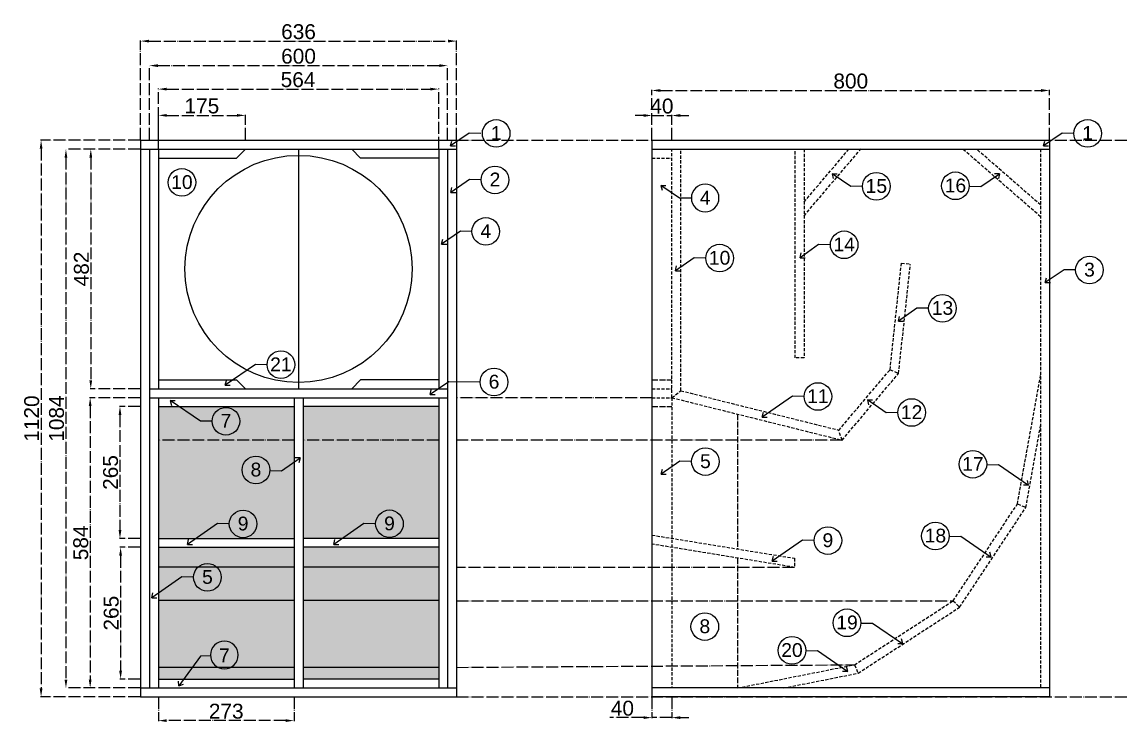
# Model space of a CAD drawing. Header units: millimetres. Extents: x -239 to 5272, y -2717 to 2793.
# Drawn here: x -239 to 1971, y -51 to 1358 of the extents above; entities that cross this region are included whole.
import ezdxf
from ezdxf.enums import TextEntityAlignment as Align

# ---------------------------------------------------------------- set-up
doc = ezdxf.new("R2010")
doc.units = ezdxf.units.MM
for name, pattern in [('ACAD_ISO02W100', [15, 12, -3]), ('ACAD_ISO04W100', [30, 24, -3, 0, -3]), ('HIDDEN', [9.525, 6.35, -3.175])]:
    doc.linetypes.add(name, pattern=pattern)
for name, color, linetype, transparency in [('Efeitos', 7, 'ACAD_ISO04W100', 0.3), ('Interior', 7, 'HIDDEN', 0.35), ('Linhas apoio', 8, 'ACAD_ISO04W100', 0.3)]:
    doc.layers.add(name, color=color, linetype=linetype, transparency=transparency)
doc.layers.add('Etiquetas', color=7, linetype='Continuous')
doc.styles.get("Standard").update_dxf_attribs({"font": 'arial.ttf'})
doc.dimstyles.new('roy-1', dxfattribs={"dimtxt": 30, "dimasz": 17, "dimexe": 1.25, "dimexo": 0.625, "dimgap": 3.5, "dimtad": 3, "dimdec": 0, "dimtxsty": 'Standard', "dimcen": 2.5, "dimadec": 0, "dimazin": 0, "dimtfac": 1, "dimtdec": 0, "dimtmove": 0, "dimatfit": 2, "dimfxl": 1, "dimarcsym": 1})

# ---------------------------------------------------------------- blocks, each defined once
blk = doc.blocks.new('*D7')
at = {"layer": 'Linhas apoio', "color": 0, "linetype": 'ACAD_ISO04W100', "lineweight": -2, "transparency": 16777216}
for p, q in [((-0.6, 1120), (-201.2, 1120)), ((-200, 1103), (-200, 17)), ((-0.6, 0), (-201.2, 0))]:
    blk.add_line(p, q, dxfattribs=at)
at = {"layer": 'Linhas apoio', "color": 0, "transparency": 16777216}
for points in [[(-202.8, 1103), (-197.2, 1103), (-200, 1120)], [(-202.8, 17), (-197.2, 17), (-200, 0)]]:
    blk.add_solid(points, dxfattribs=at)
at = {"layer": 'Linhas apoio', "color": 0, "transparency": 16777216, "insert": (-218.8, 560), "char_height": 30, "attachment_point": 5, "rotation": 90}
blk.add_mtext('1120', dxfattribs=at)
blk = doc.blocks.new('*D8')
at = {"layer": 'Linhas apoio', "color": 0, "linetype": 'ACAD_ISO04W100', "lineweight": -2, "transparency": 16777216}
for p, q in [((-0.6, 1102), (-151.2, 1102)), ((-150, 1085), (-150, 35)), ((-0.6, 18), (-151.2, 18))]:
    blk.add_line(p, q, dxfattribs=at)
at = {"layer": 'Linhas apoio', "color": 0, "transparency": 16777216}
for points in [[(-152.8, 1085), (-147.2, 1085), (-150, 1102)], [(-152.8, 35), (-147.2, 35), (-150, 18)]]:
    blk.add_solid(points, dxfattribs=at)
at = {"layer": 'Linhas apoio', "color": 0, "transparency": 16777216, "insert": (-168.8, 560), "char_height": 30, "attachment_point": 5, "rotation": 90}
blk.add_mtext('1084', dxfattribs=at)
blk = doc.blocks.new('*D22')
at = {"layer": 'Linhas apoio', "color": 0, "linetype": 'ACAD_ISO04W100', "lineweight": -2, "transparency": 16777216}
for p, q in [((0, 1120.6), (0, 1320.6)), ((17, 1319.4), (619, 1319.4)), ((636, 1120.6), (636, 1320.6))]:
    blk.add_line(p, q, dxfattribs=at)
at = {"layer": 'Linhas apoio', "color": 0, "transparency": 16777216}
for points in [[(17, 1322.2), (17, 1316.6), (0, 1319.4)], [(619, 1322.2), (619, 1316.6), (636, 1319.4)]]:
    blk.add_solid(points, dxfattribs=at)
at = {"layer": 'Linhas apoio', "color": 0, "transparency": 16777216, "insert": (318, 1338.2), "char_height": 30, "attachment_point": 5}
blk.add_mtext('636', dxfattribs=at)
blk = doc.blocks.new('*D9')
at = {"layer": 'Linhas apoio', "color": 0, "linetype": 'ACAD_ISO04W100', "lineweight": -2, "transparency": 16777216}
for p, q in [((18, 1120.6), (18, 1271.3)), ((35, 1270.1), (601, 1270.1)), ((618, 1120.6), (618, 1271.3))]:
    blk.add_line(p, q, dxfattribs=at)
at = {"layer": 'Linhas apoio', "color": 0, "transparency": 16777216}
for points in [[(35, 1272.9), (35, 1267.2), (18, 1270.1)], [(601, 1272.9), (601, 1267.2), (618, 1270.1)]]:
    blk.add_solid(points, dxfattribs=at)
at = {"layer": 'Linhas apoio', "color": 0, "transparency": 16777216, "insert": (318, 1288.9), "char_height": 30, "attachment_point": 5}
blk.add_mtext('600', dxfattribs=at)
blk = doc.blocks.new('*D10')
at = {"layer": 'Linhas apoio', "color": 0, "linetype": 'ACAD_ISO04W100', "lineweight": -2, "transparency": 16777216}
for p, q in [((36, 1120.6), (36, 1171.2)), ((211, 1120.6), (211, 1171.2)), ((53, 1170), (194, 1170))]:
    blk.add_line(p, q, dxfattribs=at)
at = {"layer": 'Linhas apoio', "color": 0, "transparency": 16777216}
for points in [[(53, 1172.8), (53, 1167.2), (36, 1170)], [(194, 1172.8), (194, 1167.2), (211, 1170)]]:
    blk.add_solid(points, dxfattribs=at)
at = {"layer": 'Linhas apoio', "color": 0, "transparency": 16777216, "insert": (123.5, 1188.8), "char_height": 30, "attachment_point": 5}
blk.add_mtext('175', dxfattribs=at)
blk = doc.blocks.new('*D11')
at = {"layer": 'Linhas apoio', "color": 0, "linetype": 'ACAD_ISO04W100', "lineweight": -2, "transparency": 16777216}
for p, q in [((-0.6, 301), (-41.3, 301)), ((-40, 284), (-40, 53)), ((-0.6, 36), (-41.3, 36))]:
    blk.add_line(p, q, dxfattribs=at)
at = {"layer": 'Linhas apoio', "color": 0, "transparency": 16777216}
for points in [[(-42.9, 284), (-37.2, 284), (-40, 301)], [(-42.9, 53), (-37.2, 53), (-40, 36)]]:
    blk.add_solid(points, dxfattribs=at)
at = {"layer": 'Linhas apoio', "color": 0, "transparency": 16777216, "insert": (-58.8, 168.5), "char_height": 30, "attachment_point": 5, "rotation": 90}
blk.add_mtext('265', dxfattribs=at)
blk = doc.blocks.new('*D23')
at = {"layer": 'Linhas apoio', "color": 0, "linetype": 'ACAD_ISO04W100', "lineweight": -2, "transparency": 16777216}
for p, q in [((1029.2, 1120.6), (1029.2, 1221.3)), ((1046.2, 1220.1), (1812.2, 1220.1)), ((1829.2, 1120.6), (1829.2, 1221.3))]:
    blk.add_line(p, q, dxfattribs=at)
at = {"layer": 'Linhas apoio', "color": 0, "transparency": 16777216}
for points in [[(1046.2, 1222.9), (1046.2, 1217.2), (1029.2, 1220.1)], [(1812.2, 1222.9), (1812.2, 1217.2), (1829.2, 1220.1)]]:
    blk.add_solid(points, dxfattribs=at)
at = {"layer": 'Linhas apoio', "color": 0, "transparency": 16777216, "insert": (1429.2, 1238.9), "char_height": 30, "attachment_point": 5}
blk.add_mtext('800', dxfattribs=at)
blk = doc.blocks.new('*D26')
at = {"layer": 'Linhas apoio', "color": 0, "linetype": 'ACAD_ISO04W100', "lineweight": -2, "transparency": 16777216}
for p, q in [((-0.6, 584), (-42.5, 584)), ((-41.3, 567), (-41.3, 336)), ((-0.6, 319), (-42.5, 319))]:
    blk.add_line(p, q, dxfattribs=at)
at = {"layer": 'Linhas apoio', "color": 0, "transparency": 16777216}
for points in [[(-44.1, 567), (-38.4, 567), (-41.3, 584)], [(-44.1, 336), (-38.4, 336), (-41.3, 319)]]:
    blk.add_solid(points, dxfattribs=at)
at = {"layer": 'Linhas apoio', "color": 0, "transparency": 16777216, "insert": (-60.1, 451.5), "char_height": 30, "attachment_point": 5, "rotation": 90}
blk.add_mtext('265', dxfattribs=at)
blk = doc.blocks.new('PLACA Nº')
blk.add_circle((0, 0), 27.8)
blk.add_attdef('XX', (-0.5, -13.2), '', height=27.8)
blk = doc.blocks.new('*D24')
at = {"layer": 'Linhas apoio', "color": 0, "linetype": 'ACAD_ISO04W100', "lineweight": -2, "transparency": 16777216}
for p, q in [((1029.2, -0.6), (1029.2, -42.9)), ((1069.2, -0.6), (1069.2, -42.9)), ((1012.2, -41.7), (944.1, -41.7)), ((1069.2, -41.7), (1029.2, -41.7)), ((1086.2, -41.7), (1103.2, -41.7))]:
    blk.add_line(p, q, dxfattribs=at)
at = {"layer": 'Linhas apoio', "color": 0, "transparency": 16777216}
for points in [[(1012.2, -38.9), (1012.2, -44.5), (1029.2, -41.7)], [(1086.2, -38.9), (1086.2, -44.5), (1069.2, -41.7)]]:
    blk.add_solid(points, dxfattribs=at)
at = {"layer": 'Linhas apoio', "color": 0, "transparency": 16777216, "insert": (969.7, -22.9), "char_height": 30, "attachment_point": 5}
blk.add_mtext('40', dxfattribs=at)
blk = doc.blocks.new('*D17')
at = {"layer": 'Linhas apoio', "color": 0, "linetype": 'ACAD_ISO04W100', "lineweight": -2, "transparency": 16777216}
for p, q in [((-0.6, 1102), (-101.2, 1102)), ((-100, 1085), (-100, 637)), ((-0.6, 620), (-101.2, 620))]:
    blk.add_line(p, q, dxfattribs=at)
at = {"layer": 'Linhas apoio', "color": 0, "transparency": 16777216}
for points in [[(-102.8, 1085), (-97.2, 1085), (-100, 1102)], [(-102.8, 637), (-97.2, 637), (-100, 620)]]:
    blk.add_solid(points, dxfattribs=at)
at = {"layer": 'Linhas apoio', "color": 0, "transparency": 16777216, "insert": (-118.8, 861), "char_height": 30, "attachment_point": 5, "rotation": 90}
blk.add_mtext('482', dxfattribs=at)
blk = doc.blocks.new('*D18')
at = {"layer": 'Linhas apoio', "color": 0, "linetype": 'ACAD_ISO04W100', "lineweight": -2, "transparency": 16777216}
for p, q in [((-0.6, 602), (-102.5, 602)), ((-101.2, 585), (-101.2, 35)), ((-0.6, 18), (-102.5, 18))]:
    blk.add_line(p, q, dxfattribs=at)
at = {"layer": 'Linhas apoio', "color": 0, "transparency": 16777216}
for points in [[(-104.1, 585), (-98.4, 585), (-101.2, 602)], [(-104.1, 35), (-98.4, 35), (-101.2, 18)]]:
    blk.add_solid(points, dxfattribs=at)
at = {"layer": 'Linhas apoio', "color": 0, "transparency": 16777216, "insert": (-120.1, 310), "char_height": 30, "attachment_point": 5, "rotation": 90}
blk.add_mtext('584', dxfattribs=at)
blk = doc.blocks.new('*D6')
at = {"layer": 'Linhas apoio', "color": 0, "linetype": 'ACAD_ISO04W100', "lineweight": -2, "transparency": 16777216}
for p, q in [((36, -0.6), (36, -48.9)), ((309, -0.6), (309, -48.9)), ((292, -47.7), (53, -47.7))]:
    blk.add_line(p, q, dxfattribs=at)
at = {"layer": 'Linhas apoio', "color": 0, "transparency": 16777216}
for points in [[(53, -44.9), (53, -50.5), (36, -47.7)], [(292, -44.9), (292, -50.5), (309, -47.7)]]:
    blk.add_solid(points, dxfattribs=at)
at = {"layer": 'Linhas apoio', "color": 0, "transparency": 16777216, "insert": (172.5, -28.9), "char_height": 30, "attachment_point": 5}
blk.add_mtext('273', dxfattribs=at)
blk = doc.blocks.new('*D118')
at = {"layer": 'Linhas apoio', "color": 0, "linetype": 'ACAD_ISO04W100', "lineweight": -2, "transparency": 16777216}
for p, q in [((1012.2, 1169.7), (995.2, 1169.7)), ((1029.2, 1120.6), (1029.2, 1171)), ((1029.2, 1169.7), (1069.2, 1169.7)), ((1069.2, 1120.6), (1069.2, 1171)), ((1086.2, 1169.7), (1103.2, 1169.7))]:
    blk.add_line(p, q, dxfattribs=at)
at = {"layer": 'Linhas apoio', "color": 0, "transparency": 16777216}
for points in [[(1012.2, 1172.6), (1012.2, 1166.9), (1029.2, 1169.7)], [(1086.2, 1172.6), (1086.2, 1166.9), (1069.2, 1169.7)]]:
    blk.add_solid(points, dxfattribs=at)
at = {"layer": 'Linhas apoio', "color": 0, "transparency": 16777216, "insert": (1049.2, 1188.5), "char_height": 30, "attachment_point": 5}
blk.add_mtext('40', dxfattribs=at)
blk = doc.blocks.new('*D137')
at = {"layer": 'Linhas apoio', "color": 0, "linetype": 'ACAD_ISO04W100', "lineweight": -2, "transparency": 16777216}
for p, q in [((36, 1102.6), (36, 1224.1)), ((53, 1222.8), (583, 1222.8)), ((600, 1102.6), (600, 1224.1))]:
    blk.add_line(p, q, dxfattribs=at)
at = {"layer": 'Linhas apoio', "color": 0, "transparency": 16777216}
for points in [[(53, 1225.7), (53, 1220), (36, 1222.8)], [(583, 1225.7), (583, 1220), (600, 1222.8)]]:
    blk.add_solid(points, dxfattribs=at)
at = {"layer": 'Linhas apoio', "color": 0, "transparency": 16777216, "insert": (317, 1241.7), "char_height": 30, "attachment_point": 5}
blk.add_mtext('564', dxfattribs=at)

msp = doc.modelspace()

# ---------------------------------------------------------------- hatches: boundary and pattern name
at = {"layer": 'Efeitos', "transparency": 33554554}
h = msp.add_hatch(color=256, dxfattribs=at)
h.dxf.hatch_style = 1
h.set_gradient(color1=(255, 255, 255), color2=(0, 0, 0), rotation=270)
h.paths.add_polyline_path([(36, 584), (36, 516.6), (309, 516.6), (309, 584)])
h = msp.add_hatch(color=256, dxfattribs=at)
h.dxf.hatch_style = 1
h.set_gradient(color1=(255, 255, 255), color2=(0, 0, 0), rotation=270)
h.paths.add_polyline_path([(327, 584), (327, 516.6), (600, 516.6), (600, 584)])
h = msp.add_hatch(color=256, dxfattribs=at)
h.dxf.hatch_style = 1
h.set_gradient(color2=(0, 0, 0), rotation=90)
h.paths.add_polyline_path([(36, 516.6), (309, 516.6), (309, 319), (36, 319)])
h = msp.add_hatch(color=256, dxfattribs=at)
h.dxf.hatch_style = 1
h.set_gradient(color2=(0, 0, 0), rotation=90)
h.paths.add_polyline_path([(327, 516.6), (600, 516.6), (600, 319), (327, 319)])
h = msp.add_hatch(color=256, dxfattribs=at)
h.dxf.hatch_style = 1
h.set_gradient(color1=(199, 200, 202), color2=(0, 0, 0), rotation=270, one_color=1)
h.paths.add_polyline_path([(36, 261.2), (309, 261.2), (309, 301), (36, 301)])
h = msp.add_hatch(color=256, dxfattribs=at)
h.dxf.hatch_style = 1
h.set_gradient(color1=(199, 200, 202), color2=(0, 0, 0), rotation=270, one_color=1)
h.paths.add_polyline_path([(327, 261.2), (600, 261.2), (600, 301), (327, 301)])
h = msp.add_hatch(color=256, dxfattribs=at)
h.dxf.hatch_style = 1
h.set_gradient(color2=(0, 0, 0), rotation=90)
h.paths.add_polyline_path([(36, 261.2), (309, 261.2), (309, 159.5), (36, 159.5)])
h = msp.add_hatch(color=256, dxfattribs=at)
h.dxf.hatch_style = 1
h.set_gradient(color2=(0, 0, 0), rotation=90)
h.paths.add_polyline_path([(327, 261.2), (600, 261.2), (600, 159.5), (327, 159.5)])
h = msp.add_hatch(color=256, dxfattribs=at)
h.dxf.hatch_style = 1
h.set_gradient(rotation=270)
h.paths.add_polyline_path([(36, 159.9), (309, 159.9), (309, 36), (36, 36)])
h = msp.add_hatch(color=256, dxfattribs=at)
h.dxf.hatch_style = 1
h.set_gradient(rotation=270)
h.paths.add_polyline_path([(327, 159.9), (600, 159.9), (600, 36), (327, 36)])

# ---------------------------------------------------------------- linework, layer by layer
for p, q in [((0, 1120), (636, 1120)), ((0, 1120), (0, 0)), ((636, 1120), (636, 0)), ((1029.2, 1120), (1029.2, 0)), ((1029.2, 1120), (1829.2, 1120)), ((1829.2, 1120), (1829.2, 0)), ((0, 1102), (636, 1102)), ((18, 1102), (18, 18)), ((36, 1102), (36, 620)), ((36, 1084), (193, 1084)), ((193, 1084), (211, 1102)), ((318, 1102), (318, 620)), ((443, 1084), (425, 1102)), ((600, 1084), (443, 1084)), ((600, 1102), (600, 620)), ((618, 1102), (618, 18)), ((1029.2, 1102), (1829.2, 1102)), ((18, 620), (618, 620)), ((36, 638), (193, 638)), ((193, 638), (211, 620)), ((443, 638), (425, 620)), ((600, 638), (443, 638)), ((18, 602), (618, 602)), ((36, 602), (36, 18)), ((309, 602), (309, 18)), ((327, 602), (327, 18)), ((600, 602), (600, 18)), ((1069.2, 602), (1069.2, 602)), ((36, 584), (309, 584)), ((600, 584), (327, 584)), ((36, 319), (309, 319)), ((600, 319), (327, 319)), ((36, 301), (309, 301)), ((600, 301), (327, 301)), ((36, 36), (309, 36)), ((600, 36), (327, 36)), ((0, 18), (636, 18)), ((0, 0), (636, 0)), ((1829.2, 18), (1029.2, 18)), ((1829.2, 0), (1029.2, 0)), ((1201.2, 18), (1201.2, 18))]:
    msp.add_line(p, q)
msp.add_circle((318, 861), 228.5)
at = {"layer": 'Etiquetas'}
for p, q in [((661.5, 1134.3), (623.8, 1108.4)), ((685, 1133.7), (661.5, 1134.3)), ((1854.7, 1134.3), (1817.1, 1108.4)), ((1878.2, 1133.7), (1854.7, 1134.3)), ((623.8, 1108.4), (626.2, 1118.2)), ((623.8, 1108.4), (634, 1108.4)), ((1817.1, 1108.4), (1819.4, 1118.2)), ((1817.1, 1108.4), (1827.2, 1108.4)), ((662.1, 1040.8), (624.4, 1014.9)), ((685.5, 1040.2), (662.1, 1040.8)), ((1429.4, 1026.7), (1391.8, 1052.6)), ((1391.8, 1052.6), (1401.9, 1052.6)), ((1391.8, 1052.6), (1394.1, 1042.8)), ((1691, 1026.7), (1728.6, 1052.6)), ((1728.6, 1052.6), (1718.5, 1052.6)), ((1728.6, 1052.6), (1726.3, 1042.8)), ((624.4, 1014.9), (626.8, 1024.7)), ((1084.9, 1003.1), (1047.3, 1029.1)), ((1047.3, 1029.1), (1057.4, 1029.1)), ((1047.3, 1029.1), (1049.7, 1019.2)), ((1452.9, 1027.3), (1429.4, 1026.7)), ((1667.5, 1027.3), (1691, 1026.7)), ((624.4, 1014.9), (634.6, 1014.9)), ((1108.4, 1003.7), (1084.9, 1003.1)), ((643.6, 937.1), (606, 911.1)), ((667.1, 936.5), (643.6, 937.1)), ((606, 911.1), (608.3, 921)), ((606, 911.1), (616.1, 911.1)), ((1364.6, 910), (1327.3, 883.6)), ((1388.1, 909.6), (1364.6, 910)), ((1327.3, 883.6), (1329.5, 893.4)), ((1114.1, 883.4), (1076.4, 857.4)), ((1076.4, 857.4), (1078.8, 867.3)), ((1137.6, 882.8), (1114.1, 883.4)), ((1327.3, 883.6), (1337.4, 883.7)), ((1076.4, 857.4), (1086.6, 857.4)), ((1858.3, 859.5), (1820.7, 833.6)), ((1820.7, 833.6), (1823, 843.4)), ((1881.8, 858.9), (1858.3, 859.5)), ((1820.7, 833.6), (1830.8, 833.6)), ((1562.4, 782.1), (1525.1, 755.7)), ((1585.9, 781.8), (1562.4, 782.1)), ((1525.1, 755.7), (1527.3, 765.6)), ((1525.1, 755.7), (1535.2, 755.9)), ((231.3, 669), (170.5, 627)), ((254.8, 668.4), (231.3, 669)), ((170.5, 627), (172.8, 636.8)), ((170.5, 627), (180.6, 627)), ((620.4, 634.1), (582.8, 608.1)), ((683.7, 633.5), (620.4, 634.1)), ((582.8, 608.1), (585.1, 618)), ((582.8, 608.1), (592.9, 608.1)), ((1311.8, 605), (1251, 563.1)), ((1335.3, 604.4), (1311.8, 605)), ((1500.4, 571.6), (1462.8, 597.6)), ((1462.8, 597.6), (1472.9, 597.6)), ((1462.8, 597.6), (1465.2, 587.7)), ((120.7, 554.5), (59.9, 596.4)), ((59.9, 596.4), (70, 596.4)), ((59.9, 596.4), (62.2, 586.6)), ((144.2, 555.1), (120.7, 554.5)), ((1251, 563.1), (1253.3, 572.9)), ((1251, 563.1), (1261.1, 563.1)), ((1523.9, 572.2), (1500.4, 571.6)), ((283.5, 455), (321.1, 481)), ((321.1, 481), (311, 481)), ((321.1, 481), (318.8, 471.1)), ((1085.5, 474.1), (1047.9, 448.1)), ((1109, 473.5), (1085.5, 474.1)), ((1702.7, 467.1), (1726.2, 467.7)), ((1726.2, 467.7), (1787, 425.7)), ((260, 455.6), (283.5, 455)), ((1047.9, 448.1), (1050.2, 458)), ((1047.9, 448.1), (1058, 448.1)), ((1787, 425.7), (1776.9, 425.7)), ((1787, 425.7), (1784.6, 435.5)), ((155.2, 348.7), (94.4, 306.7)), ((178.7, 348.1), (155.2, 348.7)), ((449.7, 348.9), (388.9, 306.9)), ((473.2, 348.3), (449.7, 348.9)), ((94.4, 306.7), (96.7, 316.5)), ((388.9, 306.9), (391.3, 316.8)), ((1331.9, 315.2), (1271.1, 273.2)), ((1355.4, 314.6), (1331.9, 315.2)), ((1627.2, 322.8), (1650.7, 323.4)), ((1650.7, 323.4), (1711.6, 281.4)), ((94.4, 306.7), (104.5, 306.7)), ((388.9, 306.9), (399, 306.9)), ((1711.6, 281.4), (1709.2, 291.3)), ((1271.1, 273.2), (1273.4, 283.1)), ((1271.1, 273.2), (1281.2, 273.2)), ((1711.6, 281.4), (1701.4, 281.4)), ((83.4, 241.3), (22.6, 199.3)), ((106.9, 240.7), (83.4, 241.3)), ((22.6, 199.3), (24.9, 209.1)), ((22.6, 199.3), (32.7, 199.3)), ((1449.5, 148.1), (1473, 148.7)), ((1473, 148.7), (1533.8, 106.7)), ((1533.8, 106.7), (1531.5, 116.6)), ((1338.6, 92.6), (1362.1, 93.2)), ((1362.1, 93.2), (1423, 51.2)), ((1533.8, 106.7), (1523.7, 106.7)), ((120.5, 81.9), (77.3, 22)), ((141.1, 82.9), (120.5, 81.9)), ((1423, 51.2), (1412.8, 51.2)), ((1423, 51.2), (1420.6, 61)), ((77.3, 22), (76.2, 32)), ((77.3, 22), (86.8, 25.4))]:
    msp.add_line(p, q, dxfattribs=at)
at = {"layer": 'Interior'}
for p, q in [((1029.2, 1084), (1069.2, 1084)), ((1069.2, 602), (1069.2, 1102)), ((1317.2, 682), (1317.2, 1102)), ((1335.2, 968), (1449.9, 1102.8)), ((1335.2, 1102), (1335.2, 682)), ((1335.2, 995.8), (1425.5, 1102)), ((1811.2, 966), (1655, 1102)), ((1811.2, 989.9), (1682.4, 1102)), ((1811.2, 1102), (1811.2, 18)), ((1508.2, 658.3), (1531.2, 872.7)), ((1525.5, 650.9), (1549.1, 870.8)), ((1531.2, 872.7), (1549.1, 870.8)), ((1335.2, 682), (1317.2, 682)), ((1404.9, 536.3), (1508.2, 658.3)), ((1411.7, 516.6), (1525.5, 650.9)), ((1508.2, 658.3), (1525.5, 650.9)), ((1764.4, 388.1), (1811.2, 646.9)), ((1029.2, 620), (1069.2, 620)), ((1029.2, 602), (1069.2, 602)), ((1069.2, 602), (1411.7, 516.6)), ((1069.2, 602), (1069.2, 18)), ((1411.7, 516.6), (1404.6, 536.9)), ((1781.5, 381.2), (1811.2, 545.7)), ((1635.4, 193.5), (1764.6, 388.3)), ((1648.3, 180.5), (1781.5, 381.2)), ((1764.6, 388.3), (1781.5, 381.2)), ((1029.2, 325.6), (1316, 279)), ((1316, 260.7), (1029.2, 307.4)), ((1316, 279), (1316, 260.7)), ((1437, 64.7), (1635.4, 193.5)), ((1443.9, 47.7), (1648.3, 180.5)), ((1635.4, 193.5), (1648.3, 180.5)), ((1201.2, 18), (1437, 64.7)), ((1293.9, 18), (1443.9, 47.7)), ((1437, 64.7), (1443.9, 47.7))]:
    msp.add_line(p, q, dxfattribs=at)
at = {"layer": 'Interior', "linetype": 'HIDDEN'}
for p, q in [((1087.2, 616.1), (1087.2, 1102)), ((1069.2, 602), (1087.2, 616.1)), ((1087.2, 616.1), (1404.6, 536.9))]:
    msp.add_line(p, q, dxfattribs=at)
at = {"layer": 'Interior', "linetype": 'ACAD_ISO02W100'}
for p, q in [((1029.2, 638), (1069.2, 638)), ((1029.2, 584), (1069.2, 584)), ((1201.2, 569.1), (1201.2, 297.6)), ((1201.2, 279.4), (1201.2, 18))]:
    msp.add_line(p, q, dxfattribs=at)
at = {"layer": 'Linhas apoio'}
for p, q in [((636, 1120), (2222.5, 1120)), ((1029.2, 602), (636, 602)), ((309, 516.6), (36, 516.6)), ((600, 516.6), (327, 516.6)), ((1411.7, 516.6), (636, 516.6)), ((1316, 260.7), (636, 260.7)), ((636, 193.5), (1635.4, 193.5)), ((636, 59.5), (1437, 64.7)), ((636, 0), (2222.5, 0))]:
    msp.add_line(p, q, dxfattribs=at)
at = {"layer": 'Linhas apoio', "linetype": 'Continuous'}
for p, q in [((309, 261.2), (36, 261.2)), ((600, 261.2), (327, 261.2)), ((309, 59.5), (36, 59.5)), ((600, 59.5), (327, 59.5))]:
    msp.add_line(p, q, dxfattribs=at)
at = {"layer": 'Linhas apoio', "linetype": 'Continuous', "transparency": 33554610}
for p, q in [((309, 193.7), (36, 193.7)), ((600, 193.7), (327, 193.7))]:
    msp.add_line(p, q, dxfattribs=at)

# ---------------------------------------------------------------- block references
at = {"layer": 'Etiquetas'}
ref = msp.add_blockref('PLACA Nº', (715.7, 1133.7), dxfattribs=at)
ref.add_attrib('XX', '1', dxfattribs={"layer": '0', "height": 27.8}).set_placement((715.7, 1120.5), align=Align.CENTER)
ref = msp.add_blockref('PLACA Nº', (1905.9, 1133.7), dxfattribs=at)
ref.add_attrib('XX', '1', dxfattribs={"layer": '0', "height": 27.8}).set_placement((1905.9, 1120.6), align=Align.CENTER)
ref = msp.add_blockref('PLACA Nº', (83.3, 1035.1), dxfattribs=at)
ref.add_attrib('XX', '10', dxfattribs={"layer": '0', "height": 27.77}).set_placement((83.3, 1021.9), align=Align.CENTER)
ref = msp.add_blockref('PLACA Nº', (713.3, 1040.2), dxfattribs=at)
ref.add_attrib('XX', '2', dxfattribs={"layer": '0', "height": 27.8}).set_placement((713.3, 1027.1), align=Align.CENTER)
ref = msp.add_blockref('PLACA Nº', (1480.7, 1027.3), dxfattribs=at)
ref.add_attrib('XX', '15', dxfattribs={"layer": '0', "height": 27.77}).set_placement((1480.7, 1014.1), align=Align.CENTER)
ref = msp.add_blockref('PLACA Nº', (1639.8, 1028.3), dxfattribs=at)
ref.add_attrib('XX', '16', dxfattribs={"layer": '0', "height": 27.77}).set_placement((1639.8, 1015.1), align=Align.CENTER)
ref = msp.add_blockref('PLACA Nº', (1136.2, 1003.7), dxfattribs=dict(at, xscale=-1))
ref.add_attrib('XX', '4', dxfattribs={"layer": '0', "height": 27.8}).set_placement((1136.2, 990.5), align=Align.CENTER)
ref = msp.add_blockref('PLACA Nº', (694.8, 936.5), dxfattribs=at)
ref.add_attrib('XX', '4', dxfattribs={"layer": '0', "height": 27.8}).set_placement((694.8, 923.3), align=Align.CENTER)
ref = msp.add_blockref('PLACA Nº', (1415.9, 909.6), dxfattribs=at)
ref.add_attrib('XX', '14', dxfattribs={"layer": '0', "height": 27.77}).set_placement((1415.9, 896.5), align=Align.CENTER)
ref = msp.add_blockref('PLACA Nº', (1165.3, 882.8), dxfattribs=at)
ref.add_attrib('XX', '10', dxfattribs={"layer": '0', "height": 27.77}).set_placement((1165.3, 869.6), align=Align.CENTER)
ref = msp.add_blockref('PLACA Nº', (1909.5, 858.9), dxfattribs=at)
ref.add_attrib('XX', '3', dxfattribs={"layer": '0', "height": 27.8}).set_placement((1909.5, 845.8), align=Align.CENTER)
ref = msp.add_blockref('PLACA Nº', (1613.7, 781.8), dxfattribs=at)
ref.add_attrib('XX', '13', dxfattribs={"layer": '0', "height": 27.77}).set_placement((1613.7, 768.7), align=Align.CENTER)
ref = msp.add_blockref('PLACA Nº', (282.5, 668.4), dxfattribs=at)
ref.add_attrib('XX', '21', dxfattribs={"layer": '0', "height": 27.77}).set_placement((282.5, 655.2), align=Align.CENTER)
ref = msp.add_blockref('PLACA Nº', (711.4, 633.5), dxfattribs=at)
ref.add_attrib('XX', '6', dxfattribs={"layer": '0', "height": 27.8}).set_placement((711.4, 620.3), align=Align.CENTER)
ref = msp.add_blockref('PLACA Nº', (1363.1, 604.4), dxfattribs=at)
ref.add_attrib('XX', '11', dxfattribs={"layer": '0', "height": 27.77}).set_placement((1363.1, 591.3), align=Align.CENTER)
ref = msp.add_blockref('PLACA Nº', (1551.7, 572.2), dxfattribs=at)
ref.add_attrib('XX', '12', dxfattribs={"layer": '0', "height": 27.77}).set_placement((1551.7, 559.1), align=Align.CENTER)
ref = msp.add_blockref('PLACA Nº', (171.9, 554.6), dxfattribs=at)
ref.add_attrib('XX', '7', dxfattribs={"layer": '0', "height": 27.8}).set_placement((171.9, 541.4), align=Align.CENTER)
ref = msp.add_blockref('PLACA Nº', (1136.7, 473.5), dxfattribs=at)
ref.add_attrib('XX', '5', dxfattribs={"layer": '0', "height": 27.8}).set_placement((1136.7, 460.3), align=Align.CENTER)
ref = msp.add_blockref('PLACA Nº', (1674.9, 468.1), dxfattribs=at)
ref.add_attrib('XX', '17', dxfattribs={"layer": '0', "height": 27.77}).set_placement((1674.9, 454.9), align=Align.CENTER)
ref = msp.add_blockref('PLACA Nº', (232.3, 456.6), dxfattribs=at)
ref.add_attrib('XX', '8', dxfattribs={"layer": '0', "height": 27.8}).set_placement((232.3, 443.5), align=Align.CENTER)
ref = msp.add_blockref('PLACA Nº', (206.5, 348.1), dxfattribs=at)
ref.add_attrib('XX', '9', dxfattribs={"layer": '0', "height": 27.8}).set_placement((206.5, 334.9), align=Align.CENTER)
ref = msp.add_blockref('PLACA Nº', (501, 348.3), dxfattribs=at)
ref.add_attrib('XX', '9', dxfattribs={"layer": '0', "height": 27.8}).set_placement((501, 335.2), align=Align.CENTER)
ref = msp.add_blockref('PLACA Nº', (1383.2, 314.6), dxfattribs=at)
ref.add_attrib('XX', '9', dxfattribs={"layer": '0', "height": 27.8}).set_placement((1383.2, 301.4), align=Align.CENTER)
ref = msp.add_blockref('PLACA Nº', (1599.5, 323.8), dxfattribs=at)
ref.add_attrib('XX', '18', dxfattribs={"layer": '0', "height": 27.77}).set_placement((1599.5, 310.7), align=Align.CENTER)
ref = msp.add_blockref('PLACA Nº', (134.7, 240.7), dxfattribs=at)
ref.add_attrib('XX', '5', dxfattribs={"layer": '0', "height": 27.8}).set_placement((134.7, 227.5), align=Align.CENTER)
ref = msp.add_blockref('PLACA Nº', (1421.7, 149.1), dxfattribs=at)
ref.add_attrib('XX', '19', dxfattribs={"layer": '0', "height": 27.77}).set_placement((1421.7, 136), align=Align.CENTER)
ref = msp.add_blockref('PLACA Nº', (1135.5, 141.5), dxfattribs=at)
ref.add_attrib('XX', '8', dxfattribs={"layer": '0', "height": 27.8}).set_placement((1135.5, 128.3), align=Align.CENTER)
ref = msp.add_blockref('PLACA Nº', (168.8, 84.4), dxfattribs=dict(at, xscale=-1, rotation=180))
ref.add_attrib('XX', '7', dxfattribs={"layer": '0', "height": 27.8}).set_placement((168.8, 69.8), align=Align.CENTER)
ref = msp.add_blockref('PLACA Nº', (1310.9, 93.6), dxfattribs=at)
ref.add_attrib('XX', '20', dxfattribs={"layer": '0', "height": 27.77}).set_placement((1310.9, 80.4), align=Align.CENTER)

# ---------------------------------------------------------------- dimensions: what is measured, and where the dimension line sits
at = {"layer": 'Linhas apoio'}
for base, p1, p2, picture, middle in [((636, 1319.4), (0, 1120), (636, 1120), '*D22', (318, 1338.2)), ((618, 1270.1), (18, 1120), (618, 1120), '*D9', (318, 1288.9)), ((1829.2, 1220.1), (1029.2, 1120), (1829.2, 1120), '*D23', (1429.2, 1238.9)), ((211, 1170), (36, 1120), (211, 1120), '*D10', (123.5, 1188.8)), ((36, -47.7), (309, 0), (36, 0), '*D6', (172.5, -28.9)), ((1029.2, -41.7), (1069.2, 0), (1029.2, 0), '*D24', (969.7, -22.9))]:
    dim = msp.add_linear_dim(base=base, p1=p1, p2=p2, dimstyle='roy-1', dxfattribs=at)
    dim.commit()
    dim.dimension.update_dxf_attribs({"geometry": picture, "text_midpoint": middle})
for base, p1, p2, picture, middle in [((600, 1222.8), (36, 1102), (600, 1102), '*D137', (317, 1222.8)), ((1069.2, 1169.7), (1029.2, 1120), (1069.2, 1120), '*D118', (1049.2, 1169.7))]:
    dim = msp.add_linear_dim(base=base, p1=p1, p2=p2, dimstyle='roy-1', dxfattribs=at)
    dim.commit()
    dim.dimension.update_dxf_attribs({"geometry": picture, "text_midpoint": middle, "dimtype": 160})
for base, p1, p2, picture, middle in [((-200, 0), (0, 1120), (0, 0), '*D7', (-218.8, 560)), ((-150, 18), (0, 1102), (0, 18), '*D8', (-168.8, 560)), ((-100, 620), (0, 1102), (0, 620), '*D17', (-118.8, 861)), ((-101.2, 18), (0, 602), (0, 18), '*D18', (-120.1, 310)), ((-41.3, 319), (0, 584), (0, 319), '*D26', (-60.1, 451.5)), ((-40, 36), (0, 301), (0, 36), '*D11', (-58.8, 168.5))]:
    dim = msp.add_linear_dim(base=base, p1=p1, p2=p2, angle=90, dimstyle='roy-1', dxfattribs=at)
    dim.commit()
    dim.dimension.update_dxf_attribs({"geometry": picture, "text_midpoint": middle})

doc.saveas('drawing.dxf')
